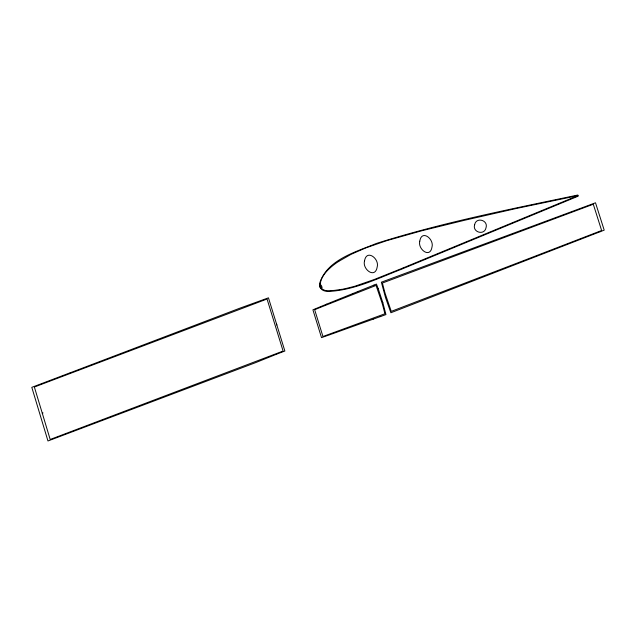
<?xml version="1.0" encoding="UTF-8"?>
<svg xmlns="http://www.w3.org/2000/svg" width="636" height="636" viewBox="0 0 636 636"><rect width="100%" height="100%" fill="white"/><g stroke="black" fill="none" stroke-linecap="round" stroke-linejoin="round"><path stroke-width="0.95" d="M70.238 372.76L239.796 308.198L268.456 297.831L276.843 324.98M321.466 287.965L321.355 287.877A13.324 9.373 -24.3 0 1 320.631 286.303L320.624 286.24A10.407 7.322 -24.3 0 1 320.393 285.159L320.369 283.6M338.75 261.372L336.484 262.875A19.199 13.507 -24.3 0 0 335.434 263.622L334.425 264.377A24.438 17.188 -24.3 0 0 333.447 265.125L332.517 265.864A27.761 19.525 -24.3 0 0 331.618 266.603L328.685 269.267A28.914 20.336 -24.3 0 0 327.977 269.974L327.095 270.904A23.627 16.623 -24.3 0 0 326.483 271.588L325.537 272.693A19.255 13.547 -24.3 0 0 325.028 273.337L324.241 274.386A15.503 10.899 -24.3 0 0 323.819 274.99L322.961 276.334A14.183 9.977 -24.3 0 0 322.643 276.875L322.015 278.075A15.288 10.748 -24.3 0 0 321.578 279.005L321.14 280.118A16.727 11.766 -24.3 0 0 320.767 281.287L320.377 283.418M403.256 267.851L577.989 195.602L516.019 208.56L464.24 220.35L421.628 230.812L387.475 240.456A96.553 67.917 -24.3 0 0 385.464 241.084L366.638 247.619A83.817 58.957 -24.3 0 0 364.897 248.294L351.97 253.939A34.813 24.486 -24.3 0 0 350.492 254.67L338.71 261.364M599.971 231.79L604.2 230.145L595.503 202.789L381.362 282.193L385.551 297.688L390.878 312.753L599.971 231.798M319.558 283.68L319.733 286.287L320.6 288.275L322.11 287.488C321.387 283.608 318.294 283.704 320.258 287.671C322.873 292.457 329.273 291.431 333.789 291.057C357.504 288.609 379.239 277.837 401.197 269.362L578.156 196.182L577.806 195.029C510.199 209.228 442.155 222.56 376.234 243.493C355.659 251.975 326.729 259.79 319.558 283.608M346.652 288.331L353.934 286.486A51.564 36.268 -24.3 0 0 355.198 286.113L373.984 279.601L403.28 267.867M320.639 307.268L314.669 309.74L322.945 336.5L384.883 313.786A425.039 298.968 -24.3 0 0 382.045 302.982L376.059 285.437L320.425 307.355M326.721 304.103L312.912 309.819L321.522 337.637L329.178 334.941M326.92 304.024L352.94 293.506M376.456 278.655L376.957 278.457M352.94 293.498L357.996 291.487M357.996 291.479L374.04 285.055M42.286 413.241L34.368 387.03L267.041 299.023L283.1 351.056L50.188 439.468L42.286 413.241L43.049 412.947M374.04 285.047L376.456 284.085L378.166 288.561M380.161 316.664L380.71 316.458M380.71 316.466L385.949 314.582L382.84 302.688M70.183 372.752L31.8 387.34L47.97 440.971L255.473 362.695L275.793 354.522M373.245 319.145L380.161 316.656M275.786 354.514L284.872 351.032L276.477 323.804M373.237 319.137L333.129 333.55M333.447 333.439L329.567 334.806M342.939 289.11L346.676 288.37M342.216 289.245L335.132 290.294A37.516 26.386 -24.3 0 1 334.202 290.39L333.002 290.493A17.49 12.307 -24.3 0 1 332.119 290.549L331.555 290.572A13.897 9.771 -24.3 0 0 330.704 290.628L329.869 290.716A14.62 10.279 -24.3 0 1 328.287 290.779A11.512 8.093 -24.3 0 1 327.302 290.739L327.071 290.716A24.629 17.323 -24.3 0 1 326.387 290.636L325.727 290.541A7.704 5.414 -24.3 0 1 324.932 290.342L324.567 290.223A13.467 9.476 -24.3 0 1 323.732 289.873A9.818 6.909 -24.3 0 1 321.426 288.013M378.174 288.569L382.84 302.68M419.784 241.179C417.558 249.105 430.182 259.027 432.011 246.943C434.229 239.009 421.612 229.095 419.784 241.179M364.5 261.03C362.178 269.298 375.296 279.291 377.204 266.897C379.525 258.621 366.408 248.636 364.5 261.03M474.639 224.691C472.119 232.307 484.537 235.829 486.015 227.775C488.535 220.159 476.118 216.638 474.639 224.691M523.682 260.569L391.259 311.37L385.273 293.824A425.039 298.968 -24.3 0 1 382.435 283.02L593.293 204.251L601.632 230.502L523.682 260.569"/></g></svg>
